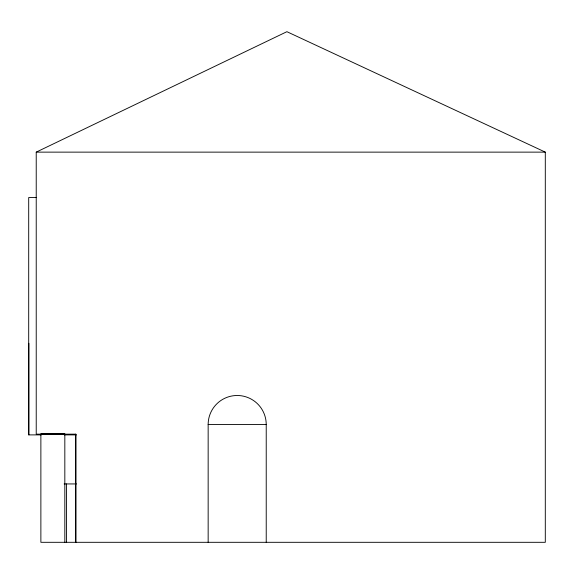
<?xml version="1.0" encoding="UTF-8"?>
<svg xmlns="http://www.w3.org/2000/svg" width="574" height="574" viewBox="0 0 574 574"><rect width="100%" height="100%" fill="white"/><g stroke="black" fill="none" stroke-linecap="round" stroke-linejoin="round"><path stroke-width="0.86" d="M75.933 542.308L75.933 434.159L36.227 434.159L36.227 152.132L286.9 31.692L545.3 152.132L545.3 542.308L40.876 542.308L40.876 433.671L64.826 433.671L64.826 542.308M36.227 152.132L545.3 152.132M36.643 197.549L28.7 197.549L28.7 434.891L41.263 434.891M208.154 542.308L208.154 424.53L266.228 424.53L266.228 542.308M40.876 434.525L64.826 434.525M64.381 434.891L76.342 434.891M64.145 483.939L76.428 483.939M75.646 434.159L75.646 542.308M66.57 483.939L66.57 542.308M28.865 343.295L28.865 434.891M208.154 424.53A29.037 29.037 0 0 1 237.191 395.493A29.037 29.037 0 0 1 266.228 424.53"/></g></svg>
